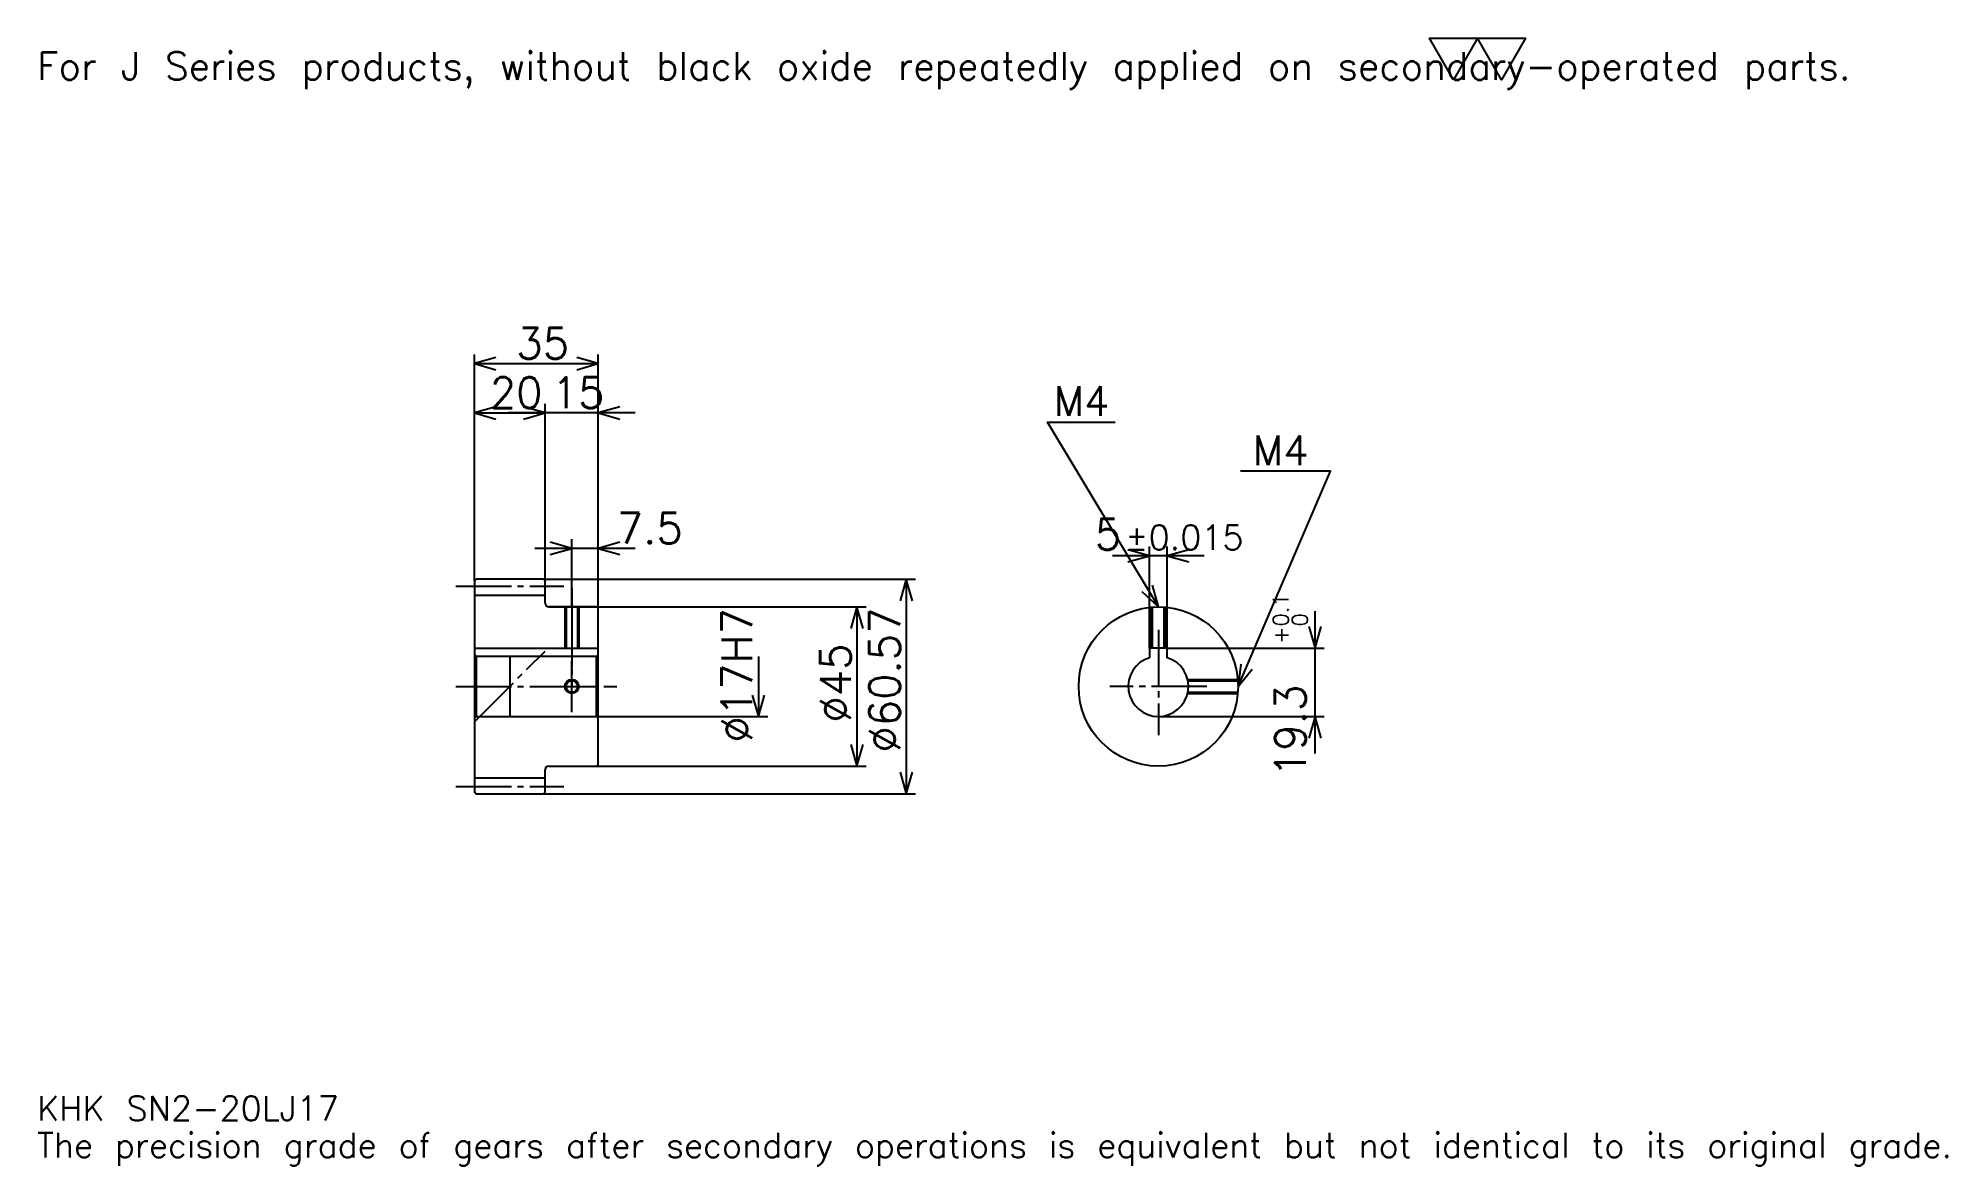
# Model space of a CAD drawing. Extents: x 18 to 557, y 6 to 325.
import ezdxf

# ---------------------------------------------------------------- set-up
doc = ezdxf.new("R2010")
doc.units = 0
doc.linetypes.add('DASHDOT', pattern=[20.869564, 15.652174, -1.73913, 1.73913, -1.73913])
doc.layers.get('0').update_dxf_attribs({"linetype": 'CONTINUOUS'})
doc.layers.add('DASHDOT', color=6, linetype='DASHDOT')
doc.styles.add('KANJI', font='TXT', dxfattribs={"bigfont": 'BIGFONT'})

msp = doc.modelspace()

# ---------------------------------------------------------------- linework, layer by layer
at = {"color": 5}
for p, q in [((140.869568, 172.023407), (140.869568, 235.501663)), ((140.869568, 232.892975), (175.869568, 232.892975)), ((175.869568, 172.023407), (175.869568, 235.501663)), ((160.869568, 172.023407), (160.869568, 221.588623)), ((140.869568, 218.979919), (160.869568, 218.979919)), ((186.304352, 218.979919), (150.434784, 218.979919)), ((186.304352, 180.719055), (157.934784, 180.719055)), ((168.369568, 172.023407), (168.369568, 183.327759)), ((346.956543, 178.626099), (321.086975, 178.626099)), ((331.521729, 152.539139), (331.521729, 181.234787)), ((336.521729, 152.539139), (336.521729, 181.234787)), ((140.869568, 171.523407), (140.869568, 172.023407)), ((160.369568, 172.023407), (175.869568, 172.023407)), ((160.869568, 171.523407), (160.869568, 172.023407)), ((168.369568, 164.239136), (168.369568, 172.023407)), ((168.369568, 164.239136), (168.369568, 172.023407)), ((175.869568, 172.023407), (265.434784, 172.023407)), ((175.869568, 163.739136), (175.869568, 172.023407)), ((262.82608, 172.023407), (262.82608, 111.454865)), ((161.869568, 164.239136), (175.869568, 164.239136)), ((175.869568, 164.239136), (251.521744, 164.239136)), ((248.913055, 164.239136), (248.913055, 119.239136)), ((378.260864, 122.804352), (378.260864, 162.973923)), ((336.521729, 152.539139), (380.869568, 152.539139)), ((221.08696, 150.239136), (221.08696, 133.239136)), ((175.869568, 133.239136), (223.695648, 133.239136)), ((334.021729, 133.239136), (380.869568, 133.239136)), ((161.869568, 119.239136), (175.869568, 119.239136)), ((175.869568, 119.239136), (251.521744, 119.239136)), ((160.369568, 111.454865), (175.869568, 111.454865)), ((175.869568, 111.454865), (265.434784, 111.454865))]:
    msp.add_line(p, q, dxfattribs=at)
at = {"color": 4}
for p, q in [((140.869568, 167.523407), (160.869568, 167.523407)), ((140.869568, 152.539139), (175.869568, 152.539139)), ((141.369568, 150.239136), (141.369568, 133.239136)), ((175.369568, 150.239136), (175.869568, 150.739136)), ((175.369568, 133.239136), (175.869568, 132.739136)), ((140.869568, 115.954865), (160.869568, 115.954865))]:
    msp.add_line(p, q, dxfattribs=at)
at = {"color": 7}
msp.add_line((150.869568, 150.434784), (150.869568, 133.043488), dxfattribs=at)
msp.add_lwpolyline([(417.391296, 313.043488), (410.608673, 324.800018), (437.739136, 324.800018), (430.956512, 313.043488), (424.17392, 324.800018), (417.391296, 313.043488)], dxfattribs=at)
at = {"color": 5}
for points in [[(146.956528, 234.632095), (140.869568, 232.892975), (146.956528, 231.153839)], [(169.782608, 231.153839), (175.869568, 232.892975), (169.782608, 234.632095)], [(146.956528, 220.719055), (140.869568, 218.979919), (146.956528, 217.240799)], [(154.782608, 217.240799), (160.869568, 218.979919), (154.782608, 220.719055)], [(154.782608, 217.240799), (160.869568, 218.979919), (154.782608, 220.719055)], [(181.956528, 220.719055), (175.869568, 218.979919), (181.956528, 217.240799)], [(334.021729, 164.239136), (302.717407, 216.413055), (321.847839, 216.413055)], [(356.521729, 141.739136), (382.608704, 202.5), (357.217407, 202.5)], [(162.282608, 178.979919), (168.369568, 180.719055), (162.282608, 182.458191)], [(181.956528, 182.458191), (175.869568, 180.719055), (181.956528, 178.979919)], [(325.434784, 176.886963), (331.521729, 178.626099), (325.434784, 180.365219)], [(342.608704, 180.365219), (336.521729, 178.626099), (342.608704, 176.886963)], [(264.565216, 165.936447), (262.82608, 172.023407), (261.086975, 165.936447)], [(329.398743, 168.563889), (334.021729, 164.239136), (332.381317, 170.353439)], [(250.652176, 158.152176), (248.913055, 164.239136), (247.17392, 158.152176)], [(376.521729, 158.626099), (378.260864, 152.539139), (380, 158.626099)], [(357.325073, 148.018494), (356.521729, 141.739136), (360.52121, 146.646271)], [(219.347839, 139.326096), (221.08696, 133.239136), (222.82608, 139.326096)], [(380, 127.152176), (378.260864, 133.239136), (376.521729, 127.152176)], [(247.17392, 125.326096), (248.913055, 119.239136), (250.652176, 125.326096)], [(261.086975, 117.541824), (262.82608, 111.454865), (264.565216, 117.541824)]]:
    msp.add_lwpolyline(points, dxfattribs=at)
at = {"color": 4}
for points in [[(160.869568, 165.239136), (160.869568, 171.523407), (160.369568, 172.023407), (141.369568, 172.023407), (140.869568, 171.523407), (140.869568, 132.739136)], [(161.869568, 119.239136), (175.369568, 119.239136), (175.869568, 119.739136), (175.869568, 163.739136), (175.369568, 164.239136), (161.869568, 164.239136)], [(166.369568, 164.239136), (166.369568, 152.539139)], [(166.749573, 164.239136), (166.749573, 152.539139)], [(169.989563, 164.239136), (169.989563, 152.539139)], [(170.369568, 164.239136), (170.369568, 152.539139)], [(332.021729, 152.539139), (332.021729, 164.15007)], [(332.401733, 152.539139), (332.401733, 164.18074)], [(335.641724, 152.539139), (335.641724, 164.18074)], [(336.021729, 152.539139), (336.021729, 164.15007)], [(336.521729, 149.863174), (336.521729, 152.539139), (331.521729, 152.539139), (331.521729, 149.863174)], [(140.869568, 132.739136), (141.369568, 133.239136), (175.369568, 133.239136), (175.369568, 150.239136), (141.369568, 150.239136), (140.869568, 150.739136)], [(342.283081, 143.739136), (356.432678, 143.739136)], [(342.365936, 143.359131), (356.463348, 143.359131)], [(342.283081, 139.739136), (356.432678, 139.739136)], [(342.365936, 140.119141), (356.463348, 140.119141)], [(140.869568, 132.739136), (140.869568, 111.954865), (141.369568, 111.454865), (160.369568, 111.454865), (160.869568, 111.954865), (160.869568, 118.239136)]]:
    msp.add_lwpolyline(points, dxfattribs=at)
for centre, radius in [((334.021729, 141.739136), 22.5), ((168.369568, 141.739136), 1.62)]:
    msp.add_circle(centre, radius, dxfattribs=at)
at = {"color": 7}
msp.add_circle((168.369568, 141.739136), 2, dxfattribs=at)
at = {"color": 4}
for centre, radius, start, end in [((161.869568, 165.239136), 1, 180, 270), ((334.021729, 141.739136), 8.5, 107.10463483, 72.89536517), ((161.869568, 118.239136), 1, 90, 180)]:
    msp.add_arc(centre, radius, start, end, dxfattribs=at)
at = {"layer": 'DASHDOT', "color": 7}
for p, q in [((135.652176, 170.023407), (166.08696, 170.023407)), ((168.369568, 164.239136), (168.369568, 141.739136)), ((334.021729, 157.756531), (334.021729, 128.021744)), ((140.869568, 131.739136), (160.869568, 151.739136)), ((135.652176, 141.739136), (181.08696, 141.739136)), ((347.739136, 141.739136), (320.304352, 141.739136)), ((135.652176, 113.454865), (166.08696, 113.454865))]:
    msp.add_line(p, q, dxfattribs=at)
for points in [[(168.369568, 169.456528), (168.369568, 147.321747)], [(168.369568, 134.521744), (168.369568, 148.956528)], [(161.152176, 141.739136), (175.58696, 141.739136)]]:
    msp.add_lwpolyline(points, dxfattribs=at)

# ---------------------------------------------------------------- texts
at = {"color": 7, "style": 'KANJI'}
for s, height, p in [('For J Series products, without black oxide repeatedly applied on secondary-operated parts.', 7.826087, (17.391304, 313.043488)), ('35', 8.695652, (152.717392, 234.284271)), ('20', 8.695652, (145.217392, 220.371231)), ('15', 8.695652, (162.717392, 220.371231)), ('M4', 8.347826, (304.456543, 218.152176)), ('M4', 8.347826, (360.695679, 204.239136)), ('7.5', 8.695652, (181.08696, 182.110352)), ('5', 8.695652, (316.072205, 180.365219)), ('%%p0.015', 6.956522, (324.67981, 180.365219)), ('KHK SN2-20LJ17', 6.956522, (17.391304, 19.130434)), ('The precision grade of gears after secondary operations is equivalent but not identical to its original grade.', 6.956522, (17.391304, 8.695652))]:
    msp.add_text(s, height=height, dxfattribs=at).set_placement(p)
for s, height, p in [('%%c17H7', 8.695652, (219.347839, 125.869568)), ('%%c60.57', 8.695652, (261.086975, 123.04348)), ('0.1', 4.347826, (370.782623, 158.672501)), ('0', 4.347826, (376.17392, 158.672501)), ('+', 4.347826, (370.782623, 153.802948)), ('%%c45', 8.695652, (247.17392, 131.521744)), ('19.3', 8.695652, (375.652191, 116.164719))]:
    msp.add_text(s, height=height, rotation=90, dxfattribs=at).set_placement(p)

doc.saveas('drawing.dxf')
